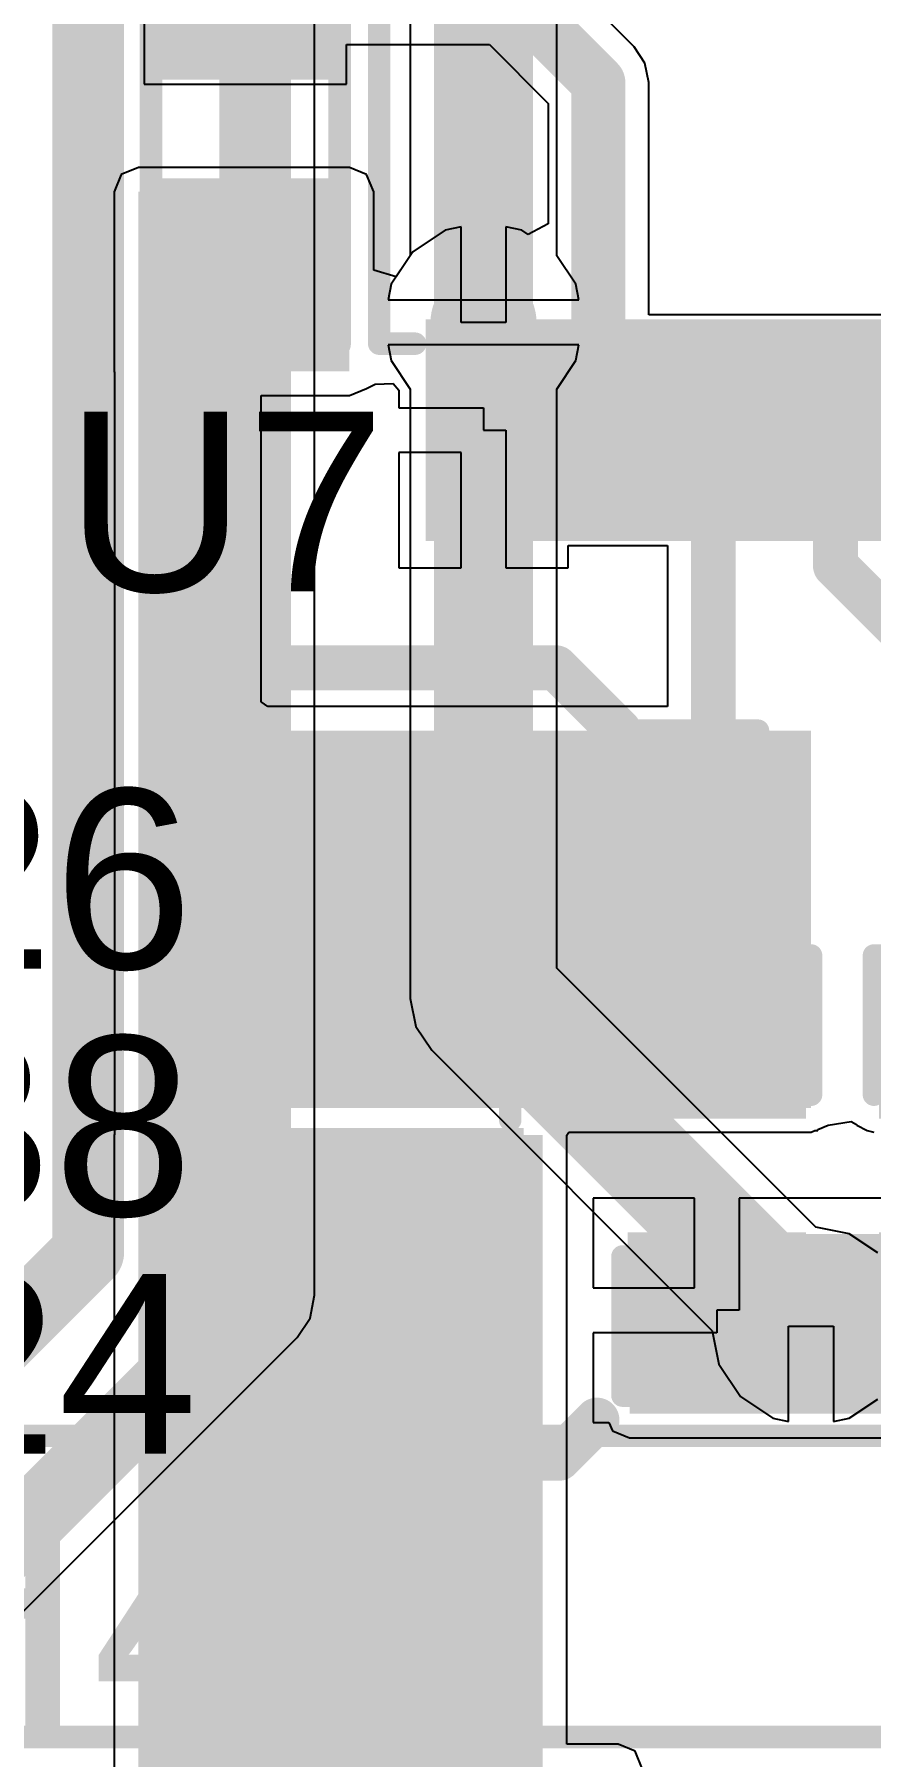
# Model space of a CAD drawing. Header units: millimetres. Extents: x -0.25 to 4.68, y -0.29 to 2.93.
# Drawn here: x 1.6029 to 1.7891, y 0.4086 to 0.792 of the extents above; entities that cross this region are included whole.
import ezdxf

# ---------------------------------------------------------------- set-up
doc = ezdxf.new("R2010")
doc.units = ezdxf.units.MM
doc.header["$MEASUREMENT"] = 0
for name, color, linetype in [('BottomLayer', 5, 'Continuous'), ('BottomSolder', 6, 'Continuous'), ('Mechanical1', 6, 'Continuous'), ('TopLayer', 1, 'Continuous'), ('TopOverlay', 2, 'Continuous'), ('TopPaste', 8, 'Continuous'), ('TopSolder', 216, 'Continuous'), ('ViaHoleLayer', 16, 'Continuous')]:
    doc.layers.add(name, color=color, linetype=linetype)
doc.styles.add('Arial', font='', dxfattribs={"height": 0.2})
doc.styles.get('Arial').set_extended_font_data('Arial')

# ---------------------------------------------------------------- blocks, each defined once
blk = doc.blocks.new('HA0200500000G_26')
at = {"layer": 'TopOverlay', "const_width": 0.005}
blk.add_lwpolyline([(-0.301, 0.212), (0.203, 0.212)], dxfattribs=at)
blk = doc.blocks.new('14_TSSOP_47')
at = {"layer": 'TopLayer'}
for points in [[(-0.1299212, 0.08562995), (-0.0885826, 0.08562995), (-0.0885826, 0.06791345), (-0.1299212, 0.06791345)], [(0.0885827, 0.08562995), (0.1299213, 0.08562995), (0.1299213, 0.06791345), (0.0885827, 0.06791345)], [(-0.1299212, 0.06003935), (-0.0885826, 0.06003935), (-0.0885826, 0.04232285), (-0.1299212, 0.04232285)], [(0.0885827, 0.06003945), (0.1299213, 0.06003945), (0.1299213, 0.04232295), (0.0885827, 0.04232295)], [(-0.1299212, 0.03444885), (-0.0885826, 0.03444885), (-0.0885826, 0.01673235), (-0.1299212, 0.01673235)], [(0.0885827, 0.03444885), (0.1299213, 0.03444885), (0.1299213, 0.01673235), (0.0885827, 0.01673235)], [(-0.1299212, 0.00885825), (-0.0885826, 0.00885825), (-0.0885826, -0.00885825), (-0.1299212, -0.00885825)], [(0.0885827, 0.00885835), (0.1299213, 0.00885835), (0.1299213, -0.00885815), (0.0885827, -0.00885815)], [(-0.1299212, -0.01673225), (-0.0885826, -0.01673225), (-0.0885826, -0.03444875), (-0.1299212, -0.03444875)], [(0.0885827, -0.01673225), (0.1299213, -0.01673225), (0.1299213, -0.03444875), (0.0885827, -0.03444875)], [(-0.1299212, -0.04232285), (-0.0885826, -0.04232285), (-0.0885826, -0.06003935), (-0.1299212, -0.06003935)], [(0.0885827, -0.04232275), (0.1299213, -0.04232275), (0.1299213, -0.06003925), (0.0885827, -0.06003925)], [(-0.1299212, -0.06791335), (-0.0885826, -0.06791335), (-0.0885826, -0.08562985), (-0.1299212, -0.08562985)], [(0.0885827, -0.06791335), (0.1299213, -0.06791335), (0.1299213, -0.08562985), (0.0885827, -0.08562985)]]:
    blk.add_hatch(color=1, dxfattribs=at).paths.add_polyline_path(points)
at = {"layer": 'TopOverlay'}
blk.add_hatch(color=2, dxfattribs=at).paths.add_polyline_path([(-0.084008, 0.068), (-0.073008, 0.068), (-0.073008, 0.086), (-0.084008, 0.086)])
at = {"layer": 'TopPaste'}
for points in [[(-0.1299212, 0.08562995), (-0.0885826, 0.08562995), (-0.0885826, 0.06791345), (-0.1299212, 0.06791345)], [(0.0885827, 0.08562995), (0.1299213, 0.08562995), (0.1299213, 0.06791345), (0.0885827, 0.06791345)], [(-0.1299212, 0.06003935), (-0.0885826, 0.06003935), (-0.0885826, 0.04232285), (-0.1299212, 0.04232285)], [(0.0885827, 0.06003945), (0.1299213, 0.06003945), (0.1299213, 0.04232295), (0.0885827, 0.04232295)], [(-0.1299212, 0.03444885), (-0.0885826, 0.03444885), (-0.0885826, 0.01673235), (-0.1299212, 0.01673235)], [(0.0885827, 0.03444885), (0.1299213, 0.03444885), (0.1299213, 0.01673235), (0.0885827, 0.01673235)], [(-0.1299212, 0.00885825), (-0.0885826, 0.00885825), (-0.0885826, -0.00885825), (-0.1299212, -0.00885825)], [(0.0885827, 0.00885835), (0.1299213, 0.00885835), (0.1299213, -0.00885815), (0.0885827, -0.00885815)], [(-0.1299212, -0.01673225), (-0.0885826, -0.01673225), (-0.0885826, -0.03444875), (-0.1299212, -0.03444875)], [(0.0885827, -0.01673225), (0.1299213, -0.01673225), (0.1299213, -0.03444875), (0.0885827, -0.03444875)], [(-0.1299212, -0.04232285), (-0.0885826, -0.04232285), (-0.0885826, -0.06003935), (-0.1299212, -0.06003935)], [(0.0885827, -0.04232275), (0.1299213, -0.04232275), (0.1299213, -0.06003925), (0.0885827, -0.06003925)], [(-0.1299212, -0.06791335), (-0.0885826, -0.06791335), (-0.0885826, -0.08562985), (-0.1299212, -0.08562985)], [(0.0885827, -0.06791335), (0.1299213, -0.06791335), (0.1299213, -0.08562985), (0.0885827, -0.08562985)]]:
    blk.add_hatch(color=8, dxfattribs=at).paths.add_polyline_path(points)
at = {"layer": 'TopSolder'}
for points in [[(-0.1339212, 0.08962995), (-0.0845826, 0.08962995), (-0.0845826, 0.06391345), (-0.1339212, 0.06391345)], [(0.0845827, 0.08962995), (0.1339213, 0.08962995), (0.1339213, 0.06391345), (0.0845827, 0.06391345)], [(-0.1339212, 0.06403935), (-0.0845826, 0.06403935), (-0.0845826, 0.03832285), (-0.1339212, 0.03832285)], [(0.0845827, 0.06403945), (0.1339213, 0.06403945), (0.1339213, 0.03832295), (0.0845827, 0.03832295)], [(-0.1339212, 0.03844885), (-0.0845826, 0.03844885), (-0.0845826, 0.01273235), (-0.1339212, 0.01273235)], [(0.0845827, 0.03844885), (0.1339213, 0.03844885), (0.1339213, 0.01273235), (0.0845827, 0.01273235)], [(-0.1339212, 0.01285825), (-0.0845826, 0.01285825), (-0.0845826, -0.01285825), (-0.1339212, -0.01285825)], [(0.0845827, 0.01285835), (0.1339213, 0.01285835), (0.1339213, -0.01285815), (0.0845827, -0.01285815)], [(-0.1339212, -0.01273225), (-0.0845826, -0.01273225), (-0.0845826, -0.03844875), (-0.1339212, -0.03844875)], [(0.0845827, -0.01273225), (0.1339213, -0.01273225), (0.1339213, -0.03844875), (0.0845827, -0.03844875)], [(-0.1339212, -0.03832285), (-0.0845826, -0.03832285), (-0.0845826, -0.06403935), (-0.1339212, -0.06403935)], [(0.0845827, -0.03832275), (0.1339213, -0.03832275), (0.1339213, -0.06403925), (0.0845827, -0.06403925)], [(-0.1339212, -0.06391335), (-0.0845826, -0.06391335), (-0.0845826, -0.08962985), (-0.1339212, -0.08962985)], [(0.0845827, -0.06391335), (0.1339213, -0.06391335), (0.1339213, -0.08962985), (0.0845827, -0.08962985)]]:
    blk.add_hatch(color=216, dxfattribs=at).paths.add_polyline_path(points)
at = {"layer": 'TopOverlay'}
for points, const_width in [([(-0.09, 0.1), (-0.09, 0.092)], 0.005), ([(-0.09, 0.1), (0.0900001, 0.1)], 0.005), ([(0.0900001, 0.1), (0.0900001, 0.092)], 0.005), ([(-0.141, 0.082), (-0.141, 0.072)], 0.007874), ([(-0.141, 0.082), (-0.136, 0.077)], 0.007874), ([(-0.136, 0.077), (-0.141, 0.072)], 0.007874), ([(-0.09, -0.0919999), (-0.09, -0.0999999)], 0.005), ([(0.0900001, -0.0919999), (0.0900001, -0.0999999)], 0.005), ([(-0.09, -0.0999999), (0.0900001, -0.0999999)], 0.005)]:
    blk.add_lwpolyline(points, dxfattribs=dict(at, const_width=const_width))
for points, const_width in [([(-0.09125, 0.1, 1), (-0.08875, 0.1, 1)], 0.0025), ([(-0.09125, 0.1, 1), (-0.08875, 0.1, 1)], 0.0025), ([(0.0887501, 0.1, 1), (0.0912501, 0.1, 1)], 0.0025), ([(0.0887501, 0.1, 1), (0.0912501, 0.1, 1)], 0.0025), ([(-0.09125, 0.092, 1), (-0.08875, 0.092, 1)], 0.0025), ([(0.0887501, 0.092, 1), (0.0912501, 0.092, 1)], 0.0025), ([(-0.1429685, 0.082, 1), (-0.1390315, 0.082, 1)], 0.003937), ([(-0.1429685, 0.082, 1), (-0.1390315, 0.082, 1)], 0.003937), ([(-0.1379685, 0.077, 1), (-0.1340315, 0.077, 1)], 0.003937), ([(-0.1379685, 0.077, 1), (-0.1340315, 0.077, 1)], 0.003937), ([(-0.1429685, 0.072, 1), (-0.1390315, 0.072, 1)], 0.003937), ([(-0.1429685, 0.072, 1), (-0.1390315, 0.072, 1)], 0.003937), ([(-0.09125, -0.0919999, 1), (-0.08875, -0.0919999, 1)], 0.0025), ([(0.0887501, -0.0919999, 1), (0.0912501, -0.0919999, 1)], 0.0025), ([(-0.09125, -0.0999999, 1), (-0.08875, -0.0999999, 1)], 0.0025), ([(-0.09125, -0.0999999, 1), (-0.08875, -0.0999999, 1)], 0.0025), ([(0.0887501, -0.0999999, 1), (0.0912501, -0.0999999, 1)], 0.0025), ([(0.0887501, -0.0999999, 1), (0.0912501, -0.0999999, 1)], 0.0025)]:
    blk.add_lwpolyline(points, format="xyb", close=True, dxfattribs=dict(at, const_width=const_width))
blk = doc.blocks.new('R___0603_83')
at = {"layer": 'TopLayer'}
for points in [[(-0.015, 0.0175), (-0.015, -0.0175), (-0.045, -0.0175), (-0.045, 0.0175)], [(0.045, 0.0175), (0.045, -0.0175), (0.015, -0.0175), (0.015, 0.0175)]]:
    blk.add_hatch(color=1, dxfattribs=at).paths.add_polyline_path(points)
at = {"layer": 'TopPaste'}
for points in [[(-0.015, 0.0175), (-0.015, -0.0175), (-0.045, -0.0175), (-0.045, 0.0175)], [(0.045, 0.0175), (0.045, -0.0175), (0.015, -0.0175), (0.015, 0.0175)]]:
    blk.add_hatch(color=8, dxfattribs=at).paths.add_polyline_path(points)
at = {"layer": 'TopSolder'}
for points in [[(-0.011, 0.0215), (-0.011, -0.0215), (-0.049, -0.0215), (-0.049, 0.0215)], [(0.049, 0.0215), (0.049, -0.0215), (0.011, -0.0215), (0.011, 0.0215)]]:
    blk.add_hatch(color=216, dxfattribs=at).paths.add_polyline_path(points)
at = {"layer": 'TopOverlay', "const_width": 0.005}
for points in [[(-0.048, 0.021), (0.048, 0.021)], [(-0.048, 0.021), (-0.048, -0.021)], [(0.048, 0.021), (0.048, -0.021)], [(-0.048, -0.021), (0.048, -0.021)]]:
    blk.add_lwpolyline(points, dxfattribs=at)
at = {"layer": 'TopOverlay', "const_width": 0.0025}
for points in [[(-0.04925, 0.021, 1), (-0.04675, 0.021, 1)], [(-0.04925, 0.021, 1), (-0.04675, 0.021, 1)], [(0.04675, 0.021, 1), (0.04925, 0.021, 1)], [(0.04675, 0.021, 1), (0.04925, 0.021, 1)], [(-0.04925, -0.021, 1), (-0.04675, -0.021, 1)], [(-0.04925, -0.021, 1), (-0.04675, -0.021, 1)], [(0.04675, -0.021, 1), (0.04925, -0.021, 1)], [(0.04675, -0.021, 1), (0.04925, -0.021, 1)]]:
    blk.add_lwpolyline(points, format="xyb", close=True, dxfattribs=at)
blk = doc.blocks.new('ZIO_101954_112')
at = {"layer": 'Mechanical1', "const_width": 0.005}
blk.add_lwpolyline([(-0.719, -1.74), (0.719, -1.74)], dxfattribs=at)
blk = doc.blocks.new('I___0805_127')
at = {"layer": 'TopLayer'}
for points in [[(-0.06299205, 0.02598425), (-0.01574795, 0.02598425), (-0.01574795, -0.02598425), (-0.06299205, -0.02598425)], [(0.01574815, 0.02598425), (0.06299225, 0.02598425), (0.06299225, -0.02598425), (0.01574815, -0.02598425)]]:
    blk.add_hatch(color=1, dxfattribs=at).paths.add_polyline_path(points)
at = {"layer": 'TopPaste'}
for points in [[(-0.06299205, 0.02598425), (-0.01574795, 0.02598425), (-0.01574795, -0.02598425), (-0.06299205, -0.02598425)], [(0.01574815, 0.02598425), (0.06299225, 0.02598425), (0.06299225, -0.02598425), (0.01574815, -0.02598425)]]:
    blk.add_hatch(color=8, dxfattribs=at).paths.add_polyline_path(points)
at = {"layer": 'TopSolder'}
for points in [[(-0.06699205, 0.02998425), (-0.01174795, 0.02998425), (-0.01174795, -0.02998425), (-0.06699205, -0.02998425)], [(0.01174815, 0.02998425), (0.06699225, 0.02998425), (0.06699225, -0.02998425), (0.01174815, -0.02998425)]]:
    blk.add_hatch(color=216, dxfattribs=at).paths.add_polyline_path(points)
at = {"layer": 'TopOverlay', "const_width": 0.005}
for points in [[(-0.01, 0.027), (0.01, 0.027)], [(-0.01, -0.027), (0.01, -0.027)]]:
    blk.add_lwpolyline(points, dxfattribs=at)
at = {"layer": 'TopOverlay', "const_width": 0.0025}
for points in [[(-0.01125, 0.027, 1), (-0.00875, 0.027, 1)], [(0.00875, 0.027, 1), (0.01125, 0.027, 1)], [(-0.01125, -0.027, 1), (-0.00875, -0.027, 1)], [(0.00875, -0.027, 1), (0.01125, -0.027, 1)]]:
    blk.add_lwpolyline(points, format="xyb", close=True, dxfattribs=at)
blk = doc.blocks.new('C___0603_189')
at = {"layer": 'TopLayer'}
for points in [[(-0.015, 0.0175), (-0.015, -0.0175), (-0.045, -0.0175), (-0.045, 0.0175)], [(0.045, 0.0175), (0.045, -0.0175), (0.015, -0.0175), (0.015, 0.0175)]]:
    blk.add_hatch(color=1, dxfattribs=at).paths.add_polyline_path(points)
at = {"layer": 'TopPaste'}
for points in [[(-0.015, 0.0175), (-0.015, -0.0175), (-0.045, -0.0175), (-0.045, 0.0175)], [(0.045, 0.0175), (0.045, -0.0175), (0.015, -0.0175), (0.015, 0.0175)]]:
    blk.add_hatch(color=8, dxfattribs=at).paths.add_polyline_path(points)
at = {"layer": 'TopSolder'}
for points in [[(-0.0126378, 0.0198622), (-0.0126378, -0.0198622), (-0.0473622, -0.0198622), (-0.0473622, 0.0198622)], [(0.0473622, 0.0198622), (0.0473622, -0.0198622), (0.0126378, -0.0198622), (0.0126378, 0.0198622)]]:
    blk.add_hatch(color=216, dxfattribs=at).paths.add_polyline_path(points)
at = {"layer": 'TopOverlay', "const_width": 0.005}
for points in [[(-0.049, -0.021), (-0.049, 0.021)], [(-0.018, 0.021), (-0.049, 0.021)], [(0.049, 0.021), (0.018, 0.021)], [(0.049, -0.021), (0.049, 0.021)], [(-0.018, -0.021), (-0.049, -0.021)], [(0.049, -0.021), (0.018, -0.021)]]:
    blk.add_lwpolyline(points, dxfattribs=at)
at = {"layer": 'TopOverlay', "const_width": 0.0025}
for points in [[(-0.05025, 0.021, 1), (-0.04775, 0.021, 1)], [(-0.05025, 0.021, 1), (-0.04775, 0.021, 1)], [(-0.01925, 0.021, 1), (-0.01675, 0.021, 1)], [(0.01675, 0.021, 1), (0.01925, 0.021, 1)], [(0.04775, 0.021, 1), (0.05025, 0.021, 1)], [(0.04775, 0.021, 1), (0.05025, 0.021, 1)], [(-0.05025, -0.021, 1), (-0.04775, -0.021, 1)], [(-0.05025, -0.021, 1), (-0.04775, -0.021, 1)], [(-0.01925, -0.021, 1), (-0.01675, -0.021, 1)], [(0.01675, -0.021, 1), (0.01925, -0.021, 1)], [(0.04775, -0.021, 1), (0.05025, -0.021, 1)], [(0.04775, -0.021, 1), (0.05025, -0.021, 1)]]:
    blk.add_lwpolyline(points, format="xyb", close=True, dxfattribs=at)
blk = doc.blocks.new('C___0603_191')
at = {"layer": 'TopLayer'}
for points in [[(-0.015, 0.0175), (-0.015, -0.0175), (-0.045, -0.0175), (-0.045, 0.0175)], [(0.045, 0.0175), (0.045, -0.0175), (0.015, -0.0175), (0.015, 0.0175)]]:
    blk.add_hatch(color=1, dxfattribs=at).paths.add_polyline_path(points)
at = {"layer": 'TopPaste'}
for points in [[(-0.015, 0.0175), (-0.015, -0.0175), (-0.045, -0.0175), (-0.045, 0.0175)], [(0.045, 0.0175), (0.045, -0.0175), (0.015, -0.0175), (0.015, 0.0175)]]:
    blk.add_hatch(color=8, dxfattribs=at).paths.add_polyline_path(points)
at = {"layer": 'TopSolder'}
for points in [[(-0.0126378, 0.0198622), (-0.0126378, -0.0198622), (-0.0473622, -0.0198622), (-0.0473622, 0.0198622)], [(0.0473622, 0.0198622), (0.0473622, -0.0198622), (0.0126378, -0.0198622), (0.0126378, 0.0198622)]]:
    blk.add_hatch(color=216, dxfattribs=at).paths.add_polyline_path(points)
at = {"layer": 'TopOverlay', "const_width": 0.005}
for points in [[(-0.049, 0.021), (-0.018, 0.021)], [(-0.049, -0.021), (-0.049, 0.021)], [(0.018, 0.021), (0.049, 0.021)], [(0.049, -0.021), (0.049, 0.021)], [(-0.049, -0.021), (-0.018, -0.021)], [(0.018, -0.021), (0.049, -0.021)]]:
    blk.add_lwpolyline(points, dxfattribs=at)
at = {"layer": 'TopOverlay', "const_width": 0.0025}
for points in [[(-0.05025, 0.021, 1), (-0.04775, 0.021, 1)], [(-0.05025, 0.021, 1), (-0.04775, 0.021, 1)], [(-0.01925, 0.021, 1), (-0.01675, 0.021, 1)], [(0.01675, 0.021, 1), (0.01925, 0.021, 1)], [(0.04775, 0.021, 1), (0.05025, 0.021, 1)], [(0.04775, 0.021, 1), (0.05025, 0.021, 1)], [(-0.05025, -0.021, 1), (-0.04775, -0.021, 1)], [(-0.05025, -0.021, 1), (-0.04775, -0.021, 1)], [(-0.01925, -0.021, 1), (-0.01675, -0.021, 1)], [(0.01675, -0.021, 1), (0.01925, -0.021, 1)], [(0.04775, -0.021, 1), (0.05025, -0.021, 1)], [(0.04775, -0.021, 1), (0.05025, -0.021, 1)]]:
    blk.add_lwpolyline(points, format="xyb", close=True, dxfattribs=at)
blk = doc.blocks.new('C___0603_193')
at = {"layer": 'TopLayer'}
for points in [[(-0.015, 0.0175), (-0.015, -0.0175), (-0.045, -0.0175), (-0.045, 0.0175)], [(0.045, 0.0175), (0.045, -0.0175), (0.015, -0.0175), (0.015, 0.0175)]]:
    blk.add_hatch(color=1, dxfattribs=at).paths.add_polyline_path(points)
at = {"layer": 'TopPaste'}
for points in [[(-0.015, 0.0175), (-0.015, -0.0175), (-0.045, -0.0175), (-0.045, 0.0175)], [(0.045, 0.0175), (0.045, -0.0175), (0.015, -0.0175), (0.015, 0.0175)]]:
    blk.add_hatch(color=8, dxfattribs=at).paths.add_polyline_path(points)
at = {"layer": 'TopSolder'}
for points in [[(-0.0126378, 0.0198622), (-0.0126378, -0.0198622), (-0.0473622, -0.0198622), (-0.0473622, 0.0198622)], [(0.0473622, 0.0198622), (0.0473622, -0.0198622), (0.0126378, -0.0198622), (0.0126378, 0.0198622)]]:
    blk.add_hatch(color=216, dxfattribs=at).paths.add_polyline_path(points)
at = {"layer": 'TopOverlay', "const_width": 0.005}
for points in [[(-0.049, 0.021), (-0.018, 0.021)], [(-0.049, 0.021), (-0.049, -0.021)], [(0.018, 0.021), (0.049, 0.021)], [(0.049, 0.021), (0.049, -0.021)], [(-0.049, -0.021), (-0.018, -0.021)], [(0.018, -0.021), (0.049, -0.021)]]:
    blk.add_lwpolyline(points, dxfattribs=at)
at = {"layer": 'TopOverlay', "const_width": 0.0025}
for points in [[(-0.05025, 0.021, 1), (-0.04775, 0.021, 1)], [(-0.05025, 0.021, 1), (-0.04775, 0.021, 1)], [(-0.01925, 0.021, 1), (-0.01675, 0.021, 1)], [(0.01675, 0.021, 1), (0.01925, 0.021, 1)], [(0.04775, 0.021, 1), (0.05025, 0.021, 1)], [(0.04775, 0.021, 1), (0.05025, 0.021, 1)], [(-0.05025, -0.021, 1), (-0.04775, -0.021, 1)], [(-0.05025, -0.021, 1), (-0.04775, -0.021, 1)], [(-0.01925, -0.021, 1), (-0.01675, -0.021, 1)], [(0.01675, -0.021, 1), (0.01925, -0.021, 1)], [(0.04775, -0.021, 1), (0.05025, -0.021, 1)], [(0.04775, -0.021, 1), (0.05025, -0.021, 1)]]:
    blk.add_lwpolyline(points, format="xyb", close=True, dxfattribs=at)

msp = doc.modelspace()

# ---------------------------------------------------------------- hatches: boundary and pattern name
at = {"layer": 'BottomLayer'}
h = msp.add_hatch(color=5, dxfattribs=at)
edge = h.paths.add_edge_path()
edge.add_arc((1.7028698, 0.7279014), 0.011811, 0, 360)
h = msp.add_hatch(color=5, dxfattribs=at)
edge = h.paths.add_edge_path()
edge.add_arc((1.7758226, 0.5044486), 0.011811, 0, 360)
at = {"layer": 'BottomSolder'}
h = msp.add_hatch(color=6, dxfattribs=at)
edge = h.paths.add_edge_path()
edge.add_arc((1.7028698, 0.7279014), 0.0059055, 0, 360)
h = msp.add_hatch(color=6, dxfattribs=at)
edge = h.paths.add_edge_path()
edge.add_arc((1.7758226, 0.5044486), 0.0059055, 0, 360)
at = {"layer": 'TopLayer'}
for points in [[(1.626, 0.717), (1.673, 0.717), (1.673, 0.757), (1.626, 0.757)], [(1.7758226, 0.637), (1.6548226, 0.637), (1.6548226, 0.553), (1.7758226, 0.553)], [(1.7160226, 0.5469486), (1.6260226, 0.5469486), (1.6260226, 0.2989486), (1.7160226, 0.2989486)], [(1.7353996, 0.4849486), (1.8313996, 0.4849486), (1.8313996, 0.5249486), (1.7353996, 0.5249486)]]:
    msp.add_hatch(color=1, dxfattribs=at).paths.add_polyline_path(points)
h = msp.add_hatch(color=1, dxfattribs=at)
edge = h.paths.add_edge_path()
edge.add_arc((1.7028698, 0.7279014), 0.011811, 0, 360)
h = msp.add_hatch(color=1, dxfattribs=at)
edge = h.paths.add_edge_path()
edge.add_arc((1.7758226, 0.5044486), 0.011811, 0, 360)
at = {"layer": 'TopSolder'}
h = msp.add_hatch(color=216, dxfattribs=at)
edge = h.paths.add_edge_path()
edge.add_arc((1.7028698, 0.7279014), 0.0059055, 0, 360)
h = msp.add_hatch(color=216, dxfattribs=at)
edge = h.paths.add_edge_path()
edge.add_arc((1.7758226, 0.5044486), 0.0059055, 0, 360)
at = {"layer": 'ViaHoleLayer'}
h = msp.add_hatch(color=16, dxfattribs=at)
edge = h.paths.add_edge_path()
edge.add_arc((1.7028698, 0.7279014), 0.0059055, 0, 360)
h = msp.add_hatch(color=16, dxfattribs=at)
edge = h.paths.add_edge_path()
edge.add_arc((1.7758226, 0.5044486), 0.0059055, 0, 360)

# ---------------------------------------------------------------- linework, layer by layer
at = {"layer": 'BottomLayer'}
for p, q in [((1.6652547, 0.5113016), (1.6652547, 0.9300874)), ((1.6865563, 0.8551046), (1.6865563, 0.7427454)), ((1.7191833, 0.7427454), (1.7191833, 0.8551046)), ((1.6865563, 0.7427454), (1.6823243, 0.7364116)), ((1.7234153, 0.7364116), (1.7191833, 0.7427454)), ((1.6823243, 0.7364116), (1.6816261, 0.7329014)), ((1.7241135, 0.7329014), (1.7234153, 0.7364116)), ((1.6816261, 0.7329014), (1.7241135, 0.7329014)), ((1.7241135, 0.7229014), (1.6816261, 0.7229014)), ((1.6816261, 0.7229014), (1.6823243, 0.7193912)), ((1.7234153, 0.7193912), (1.7241135, 0.7229014)), ((1.6823243, 0.7193912), (1.6865563, 0.7130574)), ((1.7191833, 0.7130574), (1.7234153, 0.7193912)), ((1.6865563, 0.7130574), (1.6865563, 0.5774014)), ((1.7191833, 0.5841587), (1.7191833, 0.7130574)), ((1.7768618, 0.5264802), (1.7191833, 0.5841587)), ((1.6865563, 0.5774014), (1.6877981, 0.5711585)), ((1.6877981, 0.5711585), (1.6913344, 0.565866)), ((1.6913344, 0.565866), (1.753791, 0.5034094)), ((1.7843328, 0.5249941), (1.7768618, 0.5264802)), ((1.7906666, 0.5207621), (1.7843328, 0.5249941)), ((1.6642458, 0.5062293), (1.6652547, 0.5113016)), ((1.6613725, 0.5019291), (1.6642458, 0.5062293)), ((1.753791, 0.5034094), (1.7552771, 0.4959384)), ((1.7708226, 0.4832049), (1.7708226, 0.5044486)), ((1.7708226, 0.5044486), (1.7808226, 0.5044486)), ((1.7808226, 0.5044486), (1.7808226, 0.4832049)), ((1.5690195, 0.4095761), (1.6613725, 0.5019291)), ((1.7552771, 0.4959384), (1.7600977, 0.4887237)), ((1.7600977, 0.4887237), (1.7673124, 0.4839031)), ((1.7843328, 0.4839031), (1.7906666, 0.4881351)), ((1.7673124, 0.4839031), (1.7708226, 0.4832049)), ((1.7808226, 0.4832049), (1.7843328, 0.4839031))]:
    msp.add_line(p, q, dxfattribs=at)
for points, const_width in [([(1.6148226, 0.5208226), (1.6148226, 0.9405092)], 0.016), ([(1.652, 0.5113016), (1.652, 0.9405092)], 0.016), ([(1.7028698, 0.7279014), (1.7028698, 0.8699486)], 0.022), ([(1.7028698, 0.5774014), (1.7028698, 0.7279014)], 0.022), ([(1.7028698, 0.5774014), (1.7758226, 0.5044486)], 0.022), ([(1.5369487, 0.4429487), (1.6148226, 0.5208226)], 0.016), ([(1.559647, 0.4189486), (1.652, 0.5113016)], 0.016), ([(1.7758226, 0.5044486), (2.1953226, 0.5044486)], 0.022)]:
    msp.add_lwpolyline(points, dxfattribs=dict(at, const_width=const_width))
for points, const_width in [([(1.6973698, 0.7279014, 1), (1.7083698, 0.7279014, 1)], 0.011), ([(1.6973698, 0.7279014, 1), (1.7083698, 0.7279014, 1)], 0.011), ([(1.6973698, 0.5774014, 1), (1.7083698, 0.5774014, 1)], 0.011), ([(1.6973698, 0.5774014, 1), (1.7083698, 0.5774014, 1)], 0.011), ([(1.6108226, 0.5208226, 1), (1.6188226, 0.5208226, 1)], 0.008), ([(1.6108226, 0.5208226, 1), (1.6188226, 0.5208226, 1)], 0.008), ([(1.648, 0.5113016, 1), (1.656, 0.5113016, 1)], 0.008), ([(1.648, 0.5113016, 1), (1.656, 0.5113016, 1)], 0.008), ([(1.7703226, 0.5044486, 1), (1.7813226, 0.5044486, 1)], 0.011), ([(1.7703226, 0.5044486, 1), (1.7813226, 0.5044486, 1)], 0.011)]:
    msp.add_lwpolyline(points, format="xyb", close=True, dxfattribs=dict(at, const_width=const_width))
at = {"layer": 'TopLayer'}
for p, q in [((1.6273226, 0.8209486), (1.6273226, 0.7809486)), ((1.7363907, 0.7892416), (1.7167532, 0.8088792)), ((1.6723226, 0.7809486), (1.6723226, 0.7897331)), ((1.6723226, 0.7897331), (1.7041769, 0.7897331)), ((1.7041769, 0.7897331), (1.7172449, 0.7766652)), ((1.736391, 0.7892414), (1.7363907, 0.7892416)), ((1.7388222, 0.7856028), (1.736391, 0.7892414)), ((1.7396759, 0.7813108), (1.7388222, 0.7856028)), ((1.6273226, 0.7809486), (1.6723226, 0.7809486)), ((1.7396759, 0.7295753), (1.7396759, 0.7813108)), ((1.7172449, 0.7766652), (1.7172449, 0.7498316)), ((1.6221731, 0.7608269), (1.620588, 0.757)), ((1.626, 0.762412), (1.6221731, 0.7608269)), ((1.673, 0.762412), (1.626, 0.762412)), ((1.6768269, 0.7608269), (1.673, 0.762412)), ((1.678412, 0.757), (1.6768269, 0.7608269)), ((1.620588, 0.757), (1.620588, 0.717)), ((1.678412, 0.7395563), (1.678412, 0.757)), ((1.6943596, 0.7484469), (1.6871449, 0.7436263)), ((1.6978698, 0.7491451), (1.6943596, 0.7484469)), ((1.6978698, 0.7279014), (1.6978698, 0.7491451)), ((1.71138, 0.7484469), (1.7078698, 0.7491451)), ((1.7078698, 0.7491451), (1.7078698, 0.7279014)), ((1.7128353, 0.7474745), (1.71138, 0.7484469)), ((1.7172449, 0.7498316), (1.7128353, 0.7474745)), ((1.6871449, 0.7436263), (1.683412, 0.7380395)), ((1.683412, 0.7380395), (1.678412, 0.7395563)), ((1.8427265, 0.7295753), (1.7396759, 0.7295753)), ((1.7078698, 0.7279014), (1.6978698, 0.7279014)), ((1.620588, 0.717), (1.6206865, 0.7167622)), ((1.6206865, 0.7167622), (1.6206865, 0.548836)), ((1.673, 0.711588), (1.6768269, 0.7131731)), ((1.6768269, 0.7131731), (1.6787589, 0.7141759)), ((1.6787589, 0.7141759), (1.682713, 0.7143177)), ((1.682713, 0.7143177), (1.6840116, 0.7127968)), ((1.6533135, 0.6434204), (1.6533135, 0.711588)), ((1.6533135, 0.711588), (1.673, 0.711588)), ((1.6840116, 0.7127968), (1.6840116, 0.708906)), ((1.6840116, 0.708906), (1.7028698, 0.708906)), ((1.7028698, 0.708906), (1.7028698, 0.703906)), ((1.7028698, 0.703906), (1.7078698, 0.703906)), ((1.7078698, 0.703906), (1.7078698, 0.6732367)), ((1.6978698, 0.698906), (1.6840116, 0.698906)), ((1.6840116, 0.698906), (1.6840116, 0.6732367)), ((1.6978698, 0.6732367), (1.6978698, 0.698906)), ((1.721728, 0.6732367), (1.721728, 0.6782367)), ((1.721728, 0.6782367), (1.743855, 0.6782367)), ((1.743855, 0.6782367), (1.743855, 0.642412)), ((1.6840116, 0.6732367), (1.6978698, 0.6732367)), ((1.7078698, 0.6732367), (1.721728, 0.6732367)), ((1.6548227, 0.642412), (1.6533135, 0.6434204)), ((1.743855, 0.642412), (1.6548227, 0.642412)), ((1.6206865, 0.548836), (1.6207091, 0.5487224)), ((1.6207091, 0.5487224), (1.6207091, 0.5471864)), ((1.7773226, 0.5482093), (1.7796494, 0.549173)), ((1.7796494, 0.549173), (1.784736, 0.5499895)), ((1.784736, 0.5499895), (1.7859417, 0.5493033)), ((1.7859417, 0.5493033), (1.7859956, 0.549173)), ((1.7859956, 0.549173), (1.7883226, 0.5479485)), ((1.6207091, 0.5471864), (1.6206106, 0.5469486)), ((1.6206106, 0.5469486), (1.6206106, 0.2989486)), ((1.7214346, 0.5469485), (1.7218619, 0.547588)), ((1.7214346, 0.4113606), (1.7214346, 0.5469485)), ((1.7218619, 0.547588), (1.7758226, 0.547588)), ((1.7758226, 0.547588), (1.7766932, 0.5479486)), ((1.7766932, 0.5479486), (1.7773226, 0.5479486)), ((1.7773226, 0.5479486), (1.7773226, 0.5482093)), ((1.7883226, 0.5479485), (1.7898227, 0.547588)), ((1.7498226, 0.5329486), (1.7273226, 0.5329486)), ((1.7273226, 0.5329486), (1.7273226, 0.5129486)), ((1.7498226, 0.5129486), (1.7498226, 0.5329486)), ((1.7784677, 0.5329486), (1.7598226, 0.5329486)), ((1.7598226, 0.5329486), (1.7598226, 0.5079486)), ((1.7823224, 0.5329487), (1.7784677, 0.5329486)), ((1.7833228, 0.5329488), (1.7823224, 0.5329488)), ((1.7823224, 0.5329488), (1.7823224, 0.5329487)), ((1.7833228, 0.5329487), (1.7833228, 0.5329488)), ((1.7871775, 0.5329486), (1.7833228, 0.5329487)), ((1.8058226, 0.5329486), (1.7871775, 0.5329486)), ((1.7273226, 0.5129486), (1.7498226, 0.5129486)), ((1.7598226, 0.5079486), (1.7548226, 0.5079486)), ((1.7548226, 0.5079486), (1.7548226, 0.5029486)), ((1.7548226, 0.5029486), (1.7273226, 0.5029486)), ((1.7273226, 0.5029486), (1.7273226, 0.4829486)), ((1.7273226, 0.4829486), (1.730816, 0.4829486)), ((1.730816, 0.4829486), (1.7315727, 0.4811217)), ((1.7315727, 0.4811217), (1.7353996, 0.4795366)), ((1.7353996, 0.4795366), (1.8313996, 0.4795366)), ((1.7328226, 0.4113606), (1.7214346, 0.4113606)), ((1.7366495, 0.4097755), (1.7328226, 0.4113606)), ((1.7382346, 0.4059486), (1.7366495, 0.4097755))]:
    msp.add_line(p, q, dxfattribs=at)
for points, const_width in [([(1.7088226, 0.8009486), (1.7284604, 0.7813108)], 0.012), ([(1.7284604, 0.703906), (1.7284604, 0.7813108)], 0.012), ([(1.637, 0.730626), (1.6473226, 0.7409486)], 0.022), ([(1.6473226, 0.7409486), (1.6498226, 0.7409486)], 0.022), ([(1.637, 0.548836), (1.637, 0.730626)], 0.022), ([(1.7540509, 0.616), (1.7540509, 0.690906)], 0.01), ([(1.7796415, 0.690906), (1.7812381, 0.6893094)], 0.01), ([(1.7812381, 0.6737625), (1.7812381, 0.6893094)], 0.01), ([(1.7812381, 0.6737625), (1.8098585, 0.6451421)], 0.01), ([(1.7534113, 0.5973599), (1.7548226, 0.5959486)], 0.022), ([(1.6818226, 0.5969486), (1.7418226, 0.5969486)], 0.012), ([(1.637, 0.548836), (1.6370226, 0.5488134)], 0.022), ([(1.6370226, 0.5359486), (1.6370226, 0.5488134)], 0.022), ([(1.6370226, 0.5359486), (1.6527226, 0.5202486)], 0.022), ([(1.6527226, 0.5202486), (1.6811226, 0.5202486)], 0.022)]:
    msp.add_lwpolyline(points, dxfattribs=dict(at, const_width=const_width))
for points, const_width in [([(1.7254604, 0.7813108, 1), (1.7314604, 0.7813108, 1)], 0.006), ([(1.7254604, 0.7813108, 1), (1.7314604, 0.7813108, 1)], 0.006), ([(1.6418226, 0.7409486, 1), (1.6528226, 0.7409486, 1)], 0.011), ([(1.6418226, 0.7409486, 1), (1.6528226, 0.7409486, 1)], 0.011), ([(1.6443226, 0.7409486, 1), (1.6553226, 0.7409486, 1)], 0.011), ([(1.6315, 0.730626, 1), (1.6425, 0.730626, 1)], 0.011), ([(1.6315, 0.730626, 1), (1.6425, 0.730626, 1)], 0.011), ([(1.7254604, 0.703906, 1), (1.7314604, 0.703906, 1)], 0.006), ([(1.7515509, 0.690906, 1), (1.7565509, 0.690906, 1)], 0.005), ([(1.7771415, 0.690906, 1), (1.7821415, 0.690906, 1)], 0.005), ([(1.7787381, 0.6893094, 1), (1.7837381, 0.6893094, 1)], 0.005), ([(1.7787381, 0.6893094, 1), (1.7837381, 0.6893094, 1)], 0.005), ([(1.7787381, 0.6737625, 1), (1.7837381, 0.6737625, 1)], 0.005), ([(1.7787381, 0.6737625, 1), (1.7837381, 0.6737625, 1)], 0.005), ([(1.7515509, 0.616, 1), (1.7565509, 0.616, 1)], 0.005), ([(1.7479113, 0.5973599, 1), (1.7589113, 0.5973599, 1)], 0.011), ([(1.7493226, 0.5959486, 1), (1.7603226, 0.5959486, 1)], 0.011), ([(1.6788226, 0.5969486, 1), (1.6848226, 0.5969486, 1)], 0.006), ([(1.7388226, 0.5969486, 1), (1.7448226, 0.5969486, 1)], 0.006), ([(1.6315, 0.548836, 1), (1.6425, 0.548836, 1)], 0.011), ([(1.6315, 0.548836, 1), (1.6425, 0.548836, 1)], 0.011), ([(1.6315226, 0.5488134, 1), (1.6425226, 0.5488134, 1)], 0.011), ([(1.6315226, 0.5488134, 1), (1.6425226, 0.5488134, 1)], 0.011), ([(1.6315226, 0.5359486, 1), (1.6425226, 0.5359486, 1)], 0.011), ([(1.6315226, 0.5359486, 1), (1.6425226, 0.5359486, 1)], 0.011), ([(1.6472226, 0.5202486, 1), (1.6582226, 0.5202486, 1)], 0.011), ([(1.6472226, 0.5202486, 1), (1.6582226, 0.5202486, 1)], 0.011), ([(1.6756226, 0.5202486, 1), (1.6866226, 0.5202486, 1)], 0.011)]:
    msp.add_lwpolyline(points, format="xyb", close=True, dxfattribs=dict(at, const_width=const_width))
at = {"layer": 'TopOverlay', "const_width": 0.01}
for points in [[(1.634, 0.643), (1.642, 0.651)], [(1.642, 0.651), (1.719, 0.651)], [(1.719, 0.651), (1.733, 0.637)], [(1.634, 0.626), (1.634, 0.643)], [(1.7196452, 0.475), (1.7281452, 0.4835)], [(1.6566452, 0.475), (1.7196452, 0.475)]]:
    msp.add_lwpolyline(points, dxfattribs=at)
at = {"layer": 'TopOverlay', "const_width": 0.005}
for points in [[(1.6395, 0.651, 1), (1.6445, 0.651, 1)], [(1.6395, 0.651, 1), (1.6445, 0.651, 1)], [(1.7165, 0.651, 1), (1.7215, 0.651, 1)], [(1.7165, 0.651, 1), (1.7215, 0.651, 1)], [(1.6315, 0.643, 1), (1.6365, 0.643, 1)], [(1.6315, 0.643, 1), (1.6365, 0.643, 1)], [(1.7305, 0.637, 1), (1.7355, 0.637, 1)], [(1.6315, 0.626, 1), (1.6365, 0.626, 1)], [(1.7256452, 0.4835, 1), (1.7306452, 0.4835, 1)], [(1.6541452, 0.475, 1), (1.6591452, 0.475, 1)], [(1.7171452, 0.475, 1), (1.7221452, 0.475, 1)], [(1.7171452, 0.475, 1), (1.7221452, 0.475, 1)]]:
    msp.add_lwpolyline(points, format="xyb", close=True, dxfattribs=at)

# ---------------------------------------------------------------- block references
for name, p in [('ZIO_101954_112', (2.244999, 2.219996)), ('C___0603_191', (1.782, 0.616)), ('HA0200500000G_26', (1.7804226, 0.2009486))]:
    msp.add_blockref(name, p)
for name, p, rotation in [('14_TSSOP_47', (1.7796415, 0.8131579), 90), ('R___0603_83', (1.6498226, 0.7709486), 90), ('I___0805_127', (1.6818226, 0.5603186), 90), ('C___0603_193', (1.7548226, 0.5379486), 90), ('C___0603_189', (1.8108226, 0.5379486), 270)]:
    msp.add_blockref(name, p, dxfattribs=dict(rotation=rotation))

# ---------------------------------------------------------------- texts
at = {"layer": 'TopOverlay', "style": 'Arial'}
for s, p in [('U7', (1.6096775, 0.6680065)), ('C26', (1.5356839, 0.5840065)), ('FB8', (1.5356839, 0.5290065)), ('C24', (1.5366839, 0.4760065))]:
    msp.add_text(s, height=0.04, dxfattribs=at).set_placement(p)
msp.add_text('-TH4+', height=0.0590551, rotation=360, dxfattribs=at).set_placement((1.4778226, 0.4119486))

doc.saveas('drawing.dxf')
